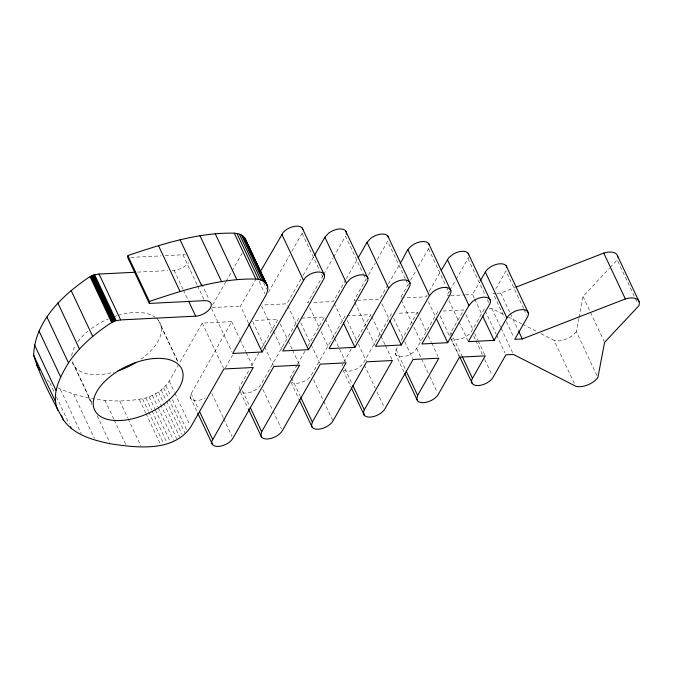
<?xml version="1.0" encoding="UTF-8"?>
<svg xmlns="http://www.w3.org/2000/svg" width="673" height="673" viewBox="0 0 673 673"><rect width="100%" height="100%" fill="white"/><g stroke="black" fill="none" stroke-linecap="round" stroke-linejoin="round"><path stroke-width="0.5" stroke-dasharray="3.37 2.52" d="M239.26 389.684L240.093 385.873L249.456 369.46M404.027 372.076L395.219 353.359L395.253 351.542L397.6 346.831M597.01 375.652L576.307 331.646L578.788 318.59M578.982 317.58L583.003 296.482L609.368 268.317M57.811 387.833C84.832 400.166 116.698 404.372 145.89 397.962C155.101 394.883 163.968 389.474 169.201 381.086L202.279 323.099L231.663 321.627L190.257 395.396A11.82 6.351 -25.2 0 0 205.273 397.962M289.945 378.1L296.97 365.195M341.943 365.969L342.742 363.975M212.668 304.877L225.59 282.231M226.103 281.322L242.129 253.241M225.32 367.87L232.58 355.142M268.392 292.36L289.659 255.084M291.729 251.45L302.11 233.262A11.82 6.351 -25.2 0 0 302.707 231.941M251.534 365.809L258.819 353.047M261.418 348.488L278.067 319.305L253.317 320.541M300.957 279.169L286.917 303.801L262.167 305.037M303.043 275.526L313.963 256.371M298.694 318.27L260.712 384.847A12.021 6.461 -25.2 0 1 250.263 392.325A12.021 6.461 -25.2 0 1 239.983 391.206M323.141 275.4L307.536 302.766L310.632 302.606M323.663 274.491L333.026 258.079M333.547 257.162L345.518 236.189L363.134 273.633M297.483 364.286L305.273 350.641M307.864 346.09L324.47 316.975L300.755 318.161M345.771 279.632L333.32 301.47L311.666 302.556M346.292 278.723L357.708 258.71M345.098 315.94L311.363 375.08A12.021 6.461 -25.2 0 1 292.065 382.567M366.398 278.597L353.939 300.436L357.035 300.284M368.476 274.963L375.223 263.135M377.301 259.492L387.682 241.296L405.297 278.74M343.76 362.183L351.432 348.732M355.016 342.456L370.882 314.644L347.159 315.839M387.909 284.797L379.723 299.149L358.07 300.234M388.422 283.897L399.678 264.161M391.501 313.618L363.361 362.949A12.021 6.461 -25.2 0 1 344.063 370.436M408.536 283.762L400.342 298.114L403.438 297.954M410.58 280.17L416.208 270.302M418.253 266.718L428.491 248.783A12.021 6.461 -25.2 0 0 429.096 247.437M401.226 340.471L417.285 312.322L396.658 313.357M427.162 295.001L426.127 296.818L404.473 297.903M429.231 291.367L440.108 272.304M395.219 353.359L395.943 354.881A12.021 6.461 -25.2 0 0 406.223 356A12.021 6.461 -25.2 0 0 416.671 348.521L437.904 311.288M449.337 291.241L446.754 295.784L449.842 295.632M449.858 290.332L455.554 280.347M456.075 279.438L467.987 258.558A12.021 6.461 -25.2 0 0 468.601 257.212M450.052 336.256A12.021 6.461 -25.2 0 1 450.885 332.445L463.689 309.992L439.965 311.187M474.297 298.24L472.53 294.488L479.706 281.92M484.308 308.966L471.504 331.41A12.021 6.461 -25.2 0 1 452.206 338.898M495.715 288.969L505.961 271.009L523.586 308.453M248.438 322.973L240.505 306.122L255.673 279.749M610.075 267.551L617.2 259.938L634.824 297.39M496.926 293.268L500.704 293.083L515.291 287.421M130.84 257.389L161.057 255.883M165.222 255.673L182.938 254.781A12.021 6.461 -25.2 0 1 185.454 254.916M137.62 272.111L167.846 270.596M172.01 270.395L174.097 270.285A12.021 6.461 -25.2 0 0 188.406 262.697M212.172 307.544L240.505 306.122M450.876 295.573L464.277 294.909M465.312 294.85L472.53 294.488M495.984 293.319L493.158 293.462L504.607 317.799M489.027 308.722L491.862 308.587L503.926 314.737M508.561 317.101L521.55 323.73M522.475 324.201L536.389 331.301M541.033 333.673L554.022 340.294L574.288 383.358M47.203 379.925L51.602 383.913M635.262 298.324L637.466 303.001M583.003 296.482L604.152 341.421M524.023 309.387L526.665 315.006M500.704 293.083L509.957 312.735M510.395 313.677L518.328 330.527M506.374 321.543L513.861 337.459M491.862 308.587L500.67 327.305M501.116 328.239L513.003 353.518M467.987 258.558L485.612 296.002M487.37 299.746L488.691 302.556M485.191 310.833L496.203 334.237M496.649 335.171L505.019 352.963M474.734 299.174L482.221 315.09M465.893 314.678L472.934 329.652M474.701 333.396L477.788 339.949M478.225 340.891L484.829 354.932M473.708 336.096L475.466 339.84M475.912 340.774L482.516 354.814M484.72 359.5L492.207 375.408M428.491 248.783L446.106 286.227M446.544 287.161L449.194 292.78M448.95 300.461L458.641 321.063M459.087 321.997L467.895 340.723M450.885 332.445L461.897 355.849M451.213 338.712L459.306 355.908M440.108 315.965L449.8 336.567M450.245 337.501L459.053 356.219M428.331 301.496L435.818 317.412M405.735 279.674L408.385 285.293M417.285 312.322L426.531 331.982M428.297 335.726L431.376 342.279M431.822 343.213L437.988 356.32M401.226 299.981L412.238 323.385M414.004 327.128L421.054 342.111M416.671 348.521L428.121 372.859M429.887 376.602L437.374 392.519M393.705 318.295L402.959 337.955M404.717 341.699L412.65 358.549M381.928 303.826L388.977 318.8M363.58 274.567L366.221 280.187M396.044 349.548L405.297 369.208M371.757 316.52L380.573 335.247M381.011 336.18L384.973 344.601M385.419 345.543L392.023 359.584M354.822 302.312L365.834 325.715M366.28 326.649L375.088 345.375M347.302 320.617L356.547 340.277M358.314 344.021L366.247 360.879M364.244 364.816L375.256 388.22M377.015 391.964L384.064 406.946M302.11 233.262L319.725 270.706M321.492 274.449L322.813 277.259M334.195 303.346L342.565 321.13M325.353 318.851L334.161 337.568M334.607 338.502L345.619 361.906M344.938 368.661L352.433 384.577M343.07 370.243L351.003 387.093M309.74 307.443L319.431 328.037M321.189 331.781L328.239 346.763M300.898 322.947L310.589 343.541M311.027 344.475L319.835 363.201M287.792 305.668L296.162 323.452M313.568 379.765L323.259 400.359M323.696 401.293L332.504 420.019M263.606 282.601L266.685 289.154M280.271 323.982L287.758 339.899M288.204 340.832L292.166 349.253M292.604 350.196L299.216 364.236M259.172 281.44L264.901 293.613M261.57 306.022L273.028 330.367M273.465 331.301L281.836 349.085M291.619 377.99L300.427 396.708M291.072 382.382L298.719 398.643M252.72 321.526L264.178 345.872M264.615 346.805L273.431 365.532M231.663 321.627L239.596 338.477M240.034 339.411L245.763 351.584M246.2 352.517L252.367 365.624M262.916 389.524L272.607 410.118M273.053 411.052L281.423 428.844M201.707 283.838L209.202 299.754M211.558 308.528L231.823 351.592M182.938 254.781L197.038 284.738M197.475 285.672L204.079 299.721M242.297 390.559L249.784 406.475M240.429 392.14L248.354 408.991M202.279 323.099L223.419 368.038M174.097 270.285L182.905 289.011M183.342 289.945L188.188 300.242M211.759 393.36L223.209 417.697M223.646 418.631L232.017 436.415M161.2 326.27L178.379 362.781M158.306 320.171L178.126 362.301M191.039 393.436L198.527 409.352M190.223 397.179L197.265 412.162M169.201 381.086L174.484 392.317M174.93 393.251L189.904 425.084M165.861 385.621L170.706 395.917M172.465 399.661L186.564 429.618M163.674 387.816L168.519 398.113M168.957 399.055L184.823 432.756M161.192 389.928L166.038 400.225M166.475 401.167L181.895 433.925M158.449 391.913L163.295 402.21M163.741 403.144L179.598 436.844M155.505 393.739L176.646 438.67M152.392 395.371L157.675 406.601M158.113 407.535L173.533 440.302M149.17 396.784L154.891 408.957M155.337 409.891L169.874 440.781M145.89 397.962L151.618 410.126M152.056 411.06L167.03 442.893M142.609 398.87L148.329 411.043M148.775 411.977L163.749 443.81M139.378 399.51L145.545 412.616M145.982 413.55L160.519 444.449M119.744 400.982L127.677 417.832M128.114 418.766L140.893 445.913M104.929 400.25L113.745 418.968M114.183 419.91L126.078 445.181M74.838 367.012L91.578 402.589M91.764 403.034L71.944 360.913A48.153 25.877 -25.2 0 0 114.04 372.068M88.769 397.911L91.848 404.465M97.139 415.704L109.909 442.851M73.685 394.252L94.388 438.249M60.477 389.516L81.181 433.513M49.827 382.794L54.673 393.091M56.439 396.834L69.21 423.982M576.307 331.646A15.025 8.076 -25.2 0 1 554.022 340.294M156.178 318.026A48.153 25.877 -25.2 0 1 141.086 359.113M71.733 355.79A48.153 25.877 -25.2 0 1 75.267 345.661M77.925 341.59A48.153 25.877 -25.2 0 1 87.978 331.192M91.242 328.66A48.153 25.877 -25.2 0 1 108.361 318.918M115.159 316.327A48.153 25.877 -25.2 0 1 117.127 315.696M118.112 315.401A48.153 25.877 -25.2 0 1 155.345 317.378"/><path stroke-width="1.01" d="M516.258 287.043L603.765 253.082L625.352 298.955A15.025 8.076 -25.2 0 1 638.786 305.811L604.59 342.355L597.885 377.519A15.025 8.076 -25.2 0 1 575.608 386.167L513.449 354.452L505.894 354.831L493.09 377.284A12.021 6.461 -25.2 0 1 473.792 384.771L472.362 383.644A12.021 6.461 -25.2 0 1 472.463 378.319L485.275 355.866L459.491 357.161L438.258 394.386A12.021 6.461 -25.2 0 1 427.801 401.865A12.021 6.461 -25.2 0 1 417.521 400.755L416.806 399.232L417.63 395.421L438.872 358.196L413.087 359.483L384.948 408.814A12.021 6.461 -25.2 0 1 374.499 416.301A12.021 6.461 -25.2 0 1 364.219 415.182L363.529 411.842L364.32 409.849L392.46 360.518L366.684 361.813L332.95 420.953A12.021 6.461 -25.2 0 1 321.029 428.827A12.021 6.461 -25.2 0 1 311.49 425.79L312.322 421.988L346.057 362.848L320.281 364.135L282.298 430.712A12.021 6.461 -25.2 0 1 270.386 438.586A12.021 6.461 -25.2 0 1 260.846 435.557L261.679 431.746L299.653 365.17L273.869 366.465L232.9 438.291A11.82 6.351 -25.2 0 1 219.777 446.292A11.82 6.351 -25.2 0 1 211.844 441.261L253.25 367.5L223.857 368.972L190.787 426.951C173.197 452.517 136.678 447.696 110.355 443.785C93.101 440.117 74.291 435.17 63.489 420.019C52.183 399.215 40.624 377.906 33.65 355.226C34.727 321.601 62.295 295.405 88.382 277.688L93.665 274.963L99.066 274.046L135.542 272.22M58.029 410.732C50.601 394.26 60.082 376.905 68.486 362.84C79.338 346.889 94.052 334.245 109.968 323.553L115.243 320.836L120.652 319.919L195.683 316.159A12.021 6.461 -25.2 0 0 210.413 307.889A12.021 6.461 -25.2 0 0 204.525 300.654L149.305 303.422L127.719 257.549L127.887 255.774L129.098 255.117C163.051 243.87 198.055 232.362 234.263 233.178C238.595 233.497 243.517 235.045 245.536 239.251L267.122 285.125C268.695 288.574 267.332 292.309 265.776 295.489L232.707 353.468L262.091 351.996L304.877 278.159A11.82 6.351 -25.2 0 1 319.187 272.018A11.82 6.351 -25.2 0 1 323.688 279.135L282.719 350.961L308.495 349.666L346.477 283.089L350.069 279.144A12.021 6.461 -25.2 0 1 363.731 274.954A12.021 6.461 -25.2 0 1 367.096 282.054L329.122 348.631L354.907 347.344L388.641 288.204L392.233 284.258A12.021 6.461 -25.2 0 1 405.895 280.061A12.021 6.461 -25.2 0 1 409.26 287.169L375.526 346.309L401.31 345.013L429.45 295.683L433.042 291.737L435.599 290.055A12.021 6.461 -25.2 0 1 447.789 287.808A12.021 6.461 -25.2 0 1 450.069 294.648L421.929 343.979L447.713 342.692L468.946 305.458L472.539 301.512L475.096 299.83A12.021 6.461 -25.2 0 1 487.294 297.584A12.021 6.461 -25.2 0 1 489.574 304.423L468.332 341.657L494.117 340.361L506.92 317.908A12.021 6.461 -25.2 0 1 513.07 312.28L515.913 310.943A12.021 6.461 -25.2 0 1 527.548 316.882L514.744 339.327L522.29 338.948L625.352 298.955M149.305 303.422L149.473 301.647L127.887 255.774M314.484 255.462L324.891 237.216L328.483 233.27A12.021 6.461 -25.2 0 1 340.933 228.946A12.021 6.461 -25.2 0 1 346.309 234.196M358.229 257.793L367.054 242.33L370.646 238.385A12.021 6.461 -25.2 0 1 388.506 237.493M400.191 263.269C404.633 256.893 406.643 248.026 414.013 244.181A12.021 6.461 -25.2 0 1 429.315 244.972M441.151 270.487L448.857 257.566L453.509 253.957A12.021 6.461 -25.2 0 1 468.82 254.747M480.219 281.02L485.342 272.043A12.021 6.461 -25.2 0 1 491.483 266.407L494.327 265.069A12.021 6.461 -25.2 0 1 506.794 267.198M259.862 272.472L283.299 232.286A11.82 6.351 -25.2 0 1 294.951 226.279A11.82 6.351 -25.2 0 1 302.917 229.518M149.473 301.647L150.685 300.991C184.638 289.743 219.642 278.227 255.841 279.051C260.182 279.362 265.103 280.919 267.122 285.125M36.443 364.859L39.421 369.931M617.545 255.866L639.131 301.731M506.071 265.675L528.381 313.071M518.765 331.461L522.29 338.948M485.342 272.043L506.92 317.908M468.097 253.225L490.407 300.621M482.667 316.024L494.117 340.361M447.36 259.585L468.946 305.458M428.592 243.449L450.902 290.845M462.334 356.783L472.463 378.319M459.743 356.85L472.362 383.644M407.863 249.809L429.45 295.683M436.255 318.346L447.713 342.692M387.783 235.962L410.093 283.358M367.054 242.33L388.641 288.204M389.852 320.676L401.31 345.013M345.619 230.856L367.929 278.252M406.181 371.084L417.63 395.421M404.751 373.608L417.521 400.755M324.891 237.216L346.477 283.089M302.211 228.021L324.504 275.392M343.449 322.998L354.907 347.344M281.827 234.28L303.414 280.145M352.871 385.511L364.32 409.849M351.441 388.035L364.219 415.182M297.045 325.328L308.495 349.666M244.551 237.628L266.138 283.501M246.108 241.069L253.157 256.051M254.032 257.919L267.694 286.942M243.172 236.223L264.758 282.096M241.422 235.054L263.008 280.927M239.327 234.154L260.914 280.018M236.93 233.523L258.516 279.388M234.263 233.178L255.841 279.051M300.873 397.642L312.322 421.988M299.157 399.577L312.213 427.313M215.2 233.64L236.787 279.514M248.875 323.906L262.091 351.996M199.957 235.676L221.543 281.55M180.103 239.815L201.69 285.689M250.221 407.409L261.679 431.746M248.514 409.344L261.57 437.08M188.633 301.176L195.683 316.159M158.441 245.544L180.028 291.417M199.401 411.22L212.618 439.309M197.711 413.096L212.517 444.55M99.066 274.046L120.652 319.919M94.599 274.668L116.185 320.541M93.665 274.963L115.243 320.836M92.731 275.307L114.309 321.181M91.806 275.703L113.392 321.568M90.905 276.14L112.492 322.005M90.022 276.62L111.609 322.485M71.077 290.399L92.664 336.273M57.836 302.976L79.422 348.85M46.9 316.966L68.486 362.84M39.059 331.074L60.646 376.947M34.323 344.433L55.909 390.306M70.539 426.791L71.414 428.659M33.65 355.226L55.236 401.091M61.285 415.342L63.489 420.019M603.765 253.082A15.025 8.076 -25.2 0 1 617.764 257.128M135.938 362.52A48.153 25.877 -25.2 0 1 117.985 370.857M120.442 420.516A48.153 25.877 -25.2 0 0 182.787 372.144A48.153 25.877 -25.2 0 0 111.238 375.727A48.153 25.877 -25.2 0 0 120.442 420.516"/></g></svg>
